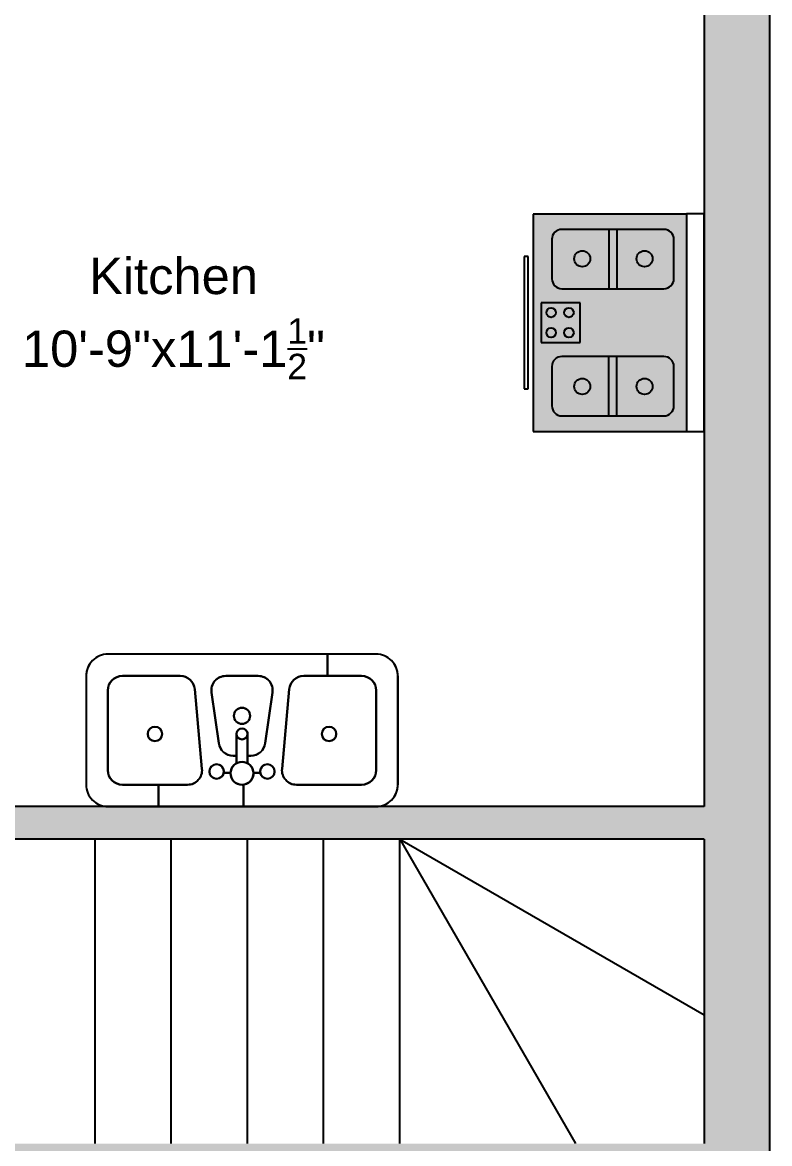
# Model space of a CAD drawing. Extents: x 9 to 378, y 7 to 556.
# Drawn here: x 275.5 to 378.5, y 202.4 to 357.1 of the extents above; entities that cross this region are included whole.
import ezdxf

# ---------------------------------------------------------------- set-up
doc = ezdxf.new("R2010")
doc.units = 0
doc.header["$MEASUREMENT"] = 0
for name, color, linetype in [('FURNITURE', 144, 'CONTINUOUS'), ('LABELS', 7, 'CONTINUOUS'), ('LINE', 7, 'CONTINUOUS'), ('STAIRS', 7, 'CONTINUOUS')]:
    doc.layers.add(name, color=color, linetype=linetype)
doc.styles.get("Standard").update_dxf_attribs({"font": 'arial.ttf'})

# ---------------------------------------------------------------- blocks, each defined once
blk = doc.blocks.new('FURN-G127')
at = {"layer": 'FURNITURE', "color": 7, "linetype": 'CONTINUOUS'}
for p, q in [((994.907543, 653.856459), (973.7169, 653.856459)), ((973.7169, 653.856459), (973.7169, 623.862227)), ((997.339962, 653.879409), (994.875942, 653.879409)), ((994.875942, 653.879409), (994.875942, 623.876387)), ((994.907543, 623.862227), (994.907543, 653.856459)), ((997.339962, 623.876387), (997.339962, 653.879409)), ((991.772442, 651.745925), (977.693813, 651.745925)), ((984.183865, 651.745925), (984.183865, 643.576735)), ((985.29002, 651.673445), (985.29002, 643.500228)), ((976.321636, 650.373732), (976.321636, 644.936324)), ((993.144619, 644.936324), (993.144619, 650.373732)), ((973.06216, 648.009261), (972.482387, 648.009261)), ((972.482387, 648.009261), (972.482387, 629.746535)), ((973.06216, 629.746535), (973.06216, 648.009261)), ((977.693813, 643.564131), (991.772442, 643.564131)), ((980.211483, 641.612044), (974.82513, 641.612044)), ((974.82513, 641.612044), (974.82513, 636.153182)), ((980.211483, 636.153182), (980.211483, 641.612044)), ((974.82513, 636.153182), (980.211483, 636.153182)), ((991.772442, 634.201094), (977.693813, 634.201094)), ((984.183865, 626.019332), (984.183865, 634.188521)), ((985.29002, 626.091811), (985.29002, 634.265029)), ((976.321636, 632.828932), (976.321636, 627.391524)), ((993.144619, 627.391524), (993.144619, 632.828932)), ((972.482387, 629.746535), (973.06216, 629.746535)), ((977.693813, 626.019332), (991.772442, 626.019332)), ((973.7169, 623.862227), (994.907543, 623.862227)), ((994.875942, 623.876387), (997.339962, 623.876387))]:
    blk.add_line(p, q, dxfattribs=at)
for centre, radius in [((980.511013, 647.687789), 1.101392), ((989.100185, 647.687789), 1.101392), ((976.216274, 640.26921), 0.658514), ((978.669186, 640.26921), 0.658514), ((976.216274, 637.496016), 0.658514), ((978.669186, 637.496016), 0.658514), ((980.511013, 630.077468), 1.101392), ((989.100185, 630.077468), 1.101392)]:
    blk.add_circle(centre, radius, dxfattribs=at)
for centre, start, end in [((977.693813, 650.373732), 90.000003, 180.000005), ((991.772442, 650.373732), 0, 90.000003), ((977.693813, 644.936324), 180.000005, 270.000001), ((991.772442, 644.936324), 270.000001, 0), ((977.693813, 632.828932), 90.000003, 180.000005), ((991.772442, 632.828932), 0, 90.000003), ((977.693813, 627.391524), 180.000005, 270.000001), ((991.772442, 627.391524), 270.000001, 0)]:
    blk.add_arc(centre, 1.372175, start, end, dxfattribs=at)
blk = doc.blocks.new('FURN-G126')
at = {"layer": 'FURNITURE', "color": 63, "linetype": 'CONTINUOUS'}
for points in [[(994.875942, 623.876387), (994.875942, 653.856459), (973.7169, 653.856459)], [(973.7169, 653.856459), (973.7169, 623.862227), (994.875942, 623.876387)], [(973.7169, 623.862227), (994.907543, 623.862227), (994.875942, 623.876387)], [(994.907543, 623.862227), (994.907543, 623.876387), (994.875942, 623.876387)]]:
    blk.add_solid(points, dxfattribs=at)
at = {"layer": 'FURNITURE'}
blk.add_blockref('FURN-G127', (0, 0), dxfattribs=at)
blk = doc.blocks.new('FURN-G128')
at = {"layer": 'FURNITURE', "color": 7, "linetype": 'CONTINUOUS'}
for p, q in [((951.699619, 675.436587), (966.699619, 675.436587)), ((948.699619, 672.436587), (948.699619, 635.436587)), ((953.699619, 672.436587), (964.699619, 672.436587)), ((969.699619, 672.436587), (969.699619, 635.436587)), ((951.699619, 670.436587), (951.699619, 662.444834)), ((966.699619, 670.436587), (966.699619, 661.444834)), ((953.518548, 660.453048), (964.518548, 659.453048)), ((953.982462, 658.146181), (960.982462, 657.146181)), ((951.699619, 656.166282), (951.699619, 651.706892)), ((959.699619, 654.686587), (963.736002, 654.686587)), ((962.699619, 655.166282), (962.699619, 654.686587)), ((959.699619, 653.186587), (963.736002, 653.186587)), ((962.699619, 653.189639), (962.699619, 652.706892)), ((953.982462, 649.726993), (960.982462, 650.726993)), ((953.518548, 647.420126), (964.518548, 648.420126)), ((966.699619, 637.436587), (966.699619, 646.428339)), ((951.699619, 637.436587), (951.699619, 645.428339)), ((953.699619, 635.436587), (964.699619, 635.436587)), ((951.699619, 632.436587), (966.699619, 632.436587))]:
    blk.add_line(p, q, dxfattribs=at)
at = {"layer": 'FURNITURE', "color": 120, "linetype": 'CONTINUOUS'}
blk.add_lwpolyline([(969.699619, 654.144815), (966.695311, 654.144815, -0.468519), (965.049373, 652.357401), (965.049373, 651.422386, -2.152654), (963.881442, 650.436587, -0.464543), (965.049373, 651.422386), (965.049373, 652.357401, -0.262509), (963.736002, 653.186587), (962.699619, 653.186587), (962.699619, 652.706892, -0.373238), (960.982462, 650.726993), (953.982462, 649.726993, -0.456412), (951.699619, 651.706892), (951.699619, 656.166282, -0.456412), (953.982462, 658.146181), (960.982462, 657.146181, -0.373238), (962.699619, 655.166282), (962.699619, 654.686587), (963.736002, 654.686587, -0.262509), (965.049373, 655.515772), (965.049373, 656.450788, -0.464543), (963.881442, 657.436587, -1), (965.881442, 657.436587, -0.365614), (965.049373, 656.450788), (965.049373, 655.515772, -0.39029), (966.695311, 654.144815), (969.699619, 654.144815), (969.699619, 672.436587, 0.414214), (966.699619, 675.436587), (951.699619, 675.436587, 0.414214), (948.699619, 672.436587), (948.699619, 665.739959), (951.699619, 665.739959), (951.699619, 670.436587, -0.414214), (953.699619, 672.436587), (964.699619, 672.436587, -0.414214), (966.699619, 670.436587), (966.699619, 661.444834, -0.441024), (964.518548, 659.453048), (953.518548, 660.453048, -0.387902), (951.699619, 662.444834), (951.699619, 665.739959), (948.699619, 665.739959), (948.699619, 635.436587, 0.414214), (951.699619, 632.436587), (966.699619, 632.436587, 0.414214), (969.699619, 635.436587), (969.699619, 642.402897), (966.699619, 642.402897), (966.699619, 637.436587, -0.414214), (964.699619, 635.436587), (953.699619, 635.436587, -0.414214), (951.699619, 637.436587), (951.699619, 645.428339, -0.387902), (953.518548, 647.420126), (964.518548, 648.420126, -0.441024), (966.699619, 646.428339), (966.699619, 642.402897), (969.699619, 642.402897)], format="xyb", close=True, dxfattribs=at)
at = {"layer": 'FURNITURE', "color": 121, "linetype": 'CONTINUOUS'}
for points in [[(966.699619, 670.436587, 0.414214), (964.699619, 672.436587), (953.699619, 672.436587, 0.414214), (951.699619, 670.436587), (951.699619, 662.444834, 0.387902), (953.518548, 660.453048), (964.518548, 659.453048, 0.441024), (966.699619, 661.444834)], [(962.699619, 652.706892), (962.699619, 653.186587), (959.699619, 653.186587, -0.414214), (958.949619, 653.936587, -0.414214), (959.699619, 654.686587), (962.699619, 654.686587), (962.699619, 655.166282, 0.373238), (960.982462, 657.146181), (953.982462, 658.146181, 0.456412), (951.699619, 656.166282), (951.699619, 651.706892, 0.456412), (953.982462, 649.726993), (960.982462, 650.726993, 0.373238)], [(966.699619, 646.428339, 0.441024), (964.518548, 648.420126), (953.518548, 647.420126, 0.387902), (951.699619, 645.428339), (951.699619, 637.436587, 0.414214), (953.699619, 635.436587), (964.699619, 635.436587, 0.414214), (966.699619, 637.436587)]]:
    blk.add_lwpolyline(points, format="xyb", close=True, dxfattribs=at)
at = {"layer": 'FURNITURE', "color": 250, "linetype": 'CONTINUOUS'}
for points in [[(960.699619, 665.936587, 1), (958.699619, 665.936587, 1)], [(958.317653, 653.936587, 1), (956.081585, 653.936587, 1)], [(960.699619, 641.936587, 1), (958.699619, 641.936587, 1)]]:
    blk.add_lwpolyline(points, format="xyb", close=True, dxfattribs=at)
at = {"layer": 'FURNITURE', "color": 1, "linetype": 'CONTINUOUS'}
blk.add_lwpolyline([(963.881442, 657.436587, 1), (965.881442, 657.436587, 1)], format="xyb", close=True, dxfattribs=at)
at = {"layer": 'FURNITURE', "color": 31, "linetype": 'CONTINUOUS'}
for points in [[(960.449619, 653.936587, 1), (958.949619, 653.936587, 1)], [(966.709082, 653.936587, 1), (963.546804, 653.936587, 1)]]:
    blk.add_lwpolyline(points, format="xyb", close=True, dxfattribs=at)
at = {"layer": 'FURNITURE', "color": 51, "linetype": 'CONTINUOUS'}
blk.add_lwpolyline([(963.736002, 654.686587), (959.699619, 654.686587, -1), (959.699619, 653.186587), (963.736002, 653.186587, -0.124187), (963.546804, 653.936587, -0.124187)], format="xyb", close=True, dxfattribs=at)
at = {"layer": 'FURNITURE', "color": 160, "linetype": 'CONTINUOUS'}
blk.add_lwpolyline([(965.881442, 650.436587, 1), (963.881442, 650.436587, 1)], format="xyb", close=True, dxfattribs=at)
at = {"layer": 'FURNITURE', "color": 7, "linetype": 'CONTINUOUS'}
for centre, radius in [((959.699619, 665.936587), 1), ((964.881442, 657.436587), 1), ((957.199619, 653.936587), 1.118034), ((959.699619, 653.936587), 0.75), ((965.127943, 653.936587), 1.581139), ((964.881442, 650.436587), 1), ((959.699619, 641.936587), 1)]:
    blk.add_circle(centre, radius, dxfattribs=at)
for centre, radius, start, end in [((951.699619, 672.436587), 3, 90, 180), ((966.699619, 672.436587), 3, 0, 90), ((953.699619, 670.436587), 2, 90, 180), ((964.699619, 670.436587), 2, 0, 90), ((953.699619, 662.444834), 2, 180, 264.805571), ((964.699619, 661.444834), 2, 264.805571, 0), ((953.699619, 656.166282), 2, 81.869898, 180), ((960.699619, 655.166282), 2, 0, 81.869898), ((960.699619, 652.706892), 2, 278.130102, 0), ((953.699619, 651.706892), 2, 180, 278.130102), ((964.699619, 646.428339), 2, 0, 95.194429), ((953.699619, 645.428339), 2, 95.194429, 180), ((953.699619, 637.436587), 2, 180, 270), ((964.699619, 637.436587), 2, 270, 0), ((951.699619, 635.436587), 3, 180, 270), ((966.699619, 635.436587), 3, 270, 0)]:
    blk.add_arc(centre, radius, start, end, dxfattribs=at)

msp = doc.modelspace()

# ---------------------------------------------------------------- hatches: boundary and pattern name
at = {"layer": 'LINE'}
h = msp.add_hatch(color=4, dxfattribs=at)
h.paths.add_polyline_path([(9.49, 556.36), (9.49, 26.92), (18.49, 26.92), (18.49, 193.42), (36.49, 193.42), (36.49, 202.42), (18.49, 202.42), (18.49, 382.36), (163.99, 382.36), (163.99, 391.36), (18.49, 391.36), (18.49, 547.36), (210.49, 547.36), (210.49, 509.86), (219.49, 509.86), (219.49, 547.36), (285.49, 547.36), (285.49, 517.36), (289.99, 517.36), (289.99, 547.36), (369.49, 547.36), (369.49, 475.36), (364.99, 475.36), (364.99, 466.36), (378.49, 466.36), (378.49, 556.36)])
h.paths.add_polyline_path([(219.49, 475.36), (219.49, 479.86), (210.49, 479.86), (210.49, 461.86), (219.49, 461.86), (219.49, 466.36), (328.99, 466.36), (328.99, 475.36)], flags=17)
h.paths.add_polyline_path([(226.99, 382.36), (226.99, 391.36), (219.49, 391.36), (219.49, 395.86), (210.49, 395.86), (210.49, 391.36), (205.99, 391.36), (205.99, 382.36)], flags=17)
h.paths.add_polyline_path([(121.99, 193.42), (121.99, 202.42), (103.99, 202.42), (103.99, 193.42)], flags=17)
h.paths.add_polyline_path([(180.49, 52.42), (243.49, 52.42), (243.49, 61.42), (189.49, 61.42), (189.49, 86.92), (180.49, 86.92)], flags=17)
h.paths.add_polyline_path([(180.49, 158.92), (189.49, 158.92), (189.49, 193.42), (193.99, 193.42), (193.99, 202.42), (175.99, 202.42), (175.99, 193.42), (180.49, 193.42)], flags=17)
h.paths.add_polyline_path([(369.49, 193.42), (369.49, 61.42), (315.49, 61.42), (315.49, 52.42), (378.49, 52.42), (378.49, 391.36), (324.49, 391.36), (324.49, 382.36), (369.49, 382.36), (369.49, 248.92), (241.99, 248.92), (241.99, 323.92), (232.99, 323.92), (232.99, 244.42), (369.49, 244.42), (369.49, 202.42), (229.99, 202.42), (229.99, 193.42)], flags=0)

# ---------------------------------------------------------------- linework, layer by layer
for p, q in [((378.49, 391.36), (378.49, 52.42)), ((369.49, 382.36), (369.49, 248.92)), ((369.49, 248.92), (241.99, 248.92)), ((369.49, 244.42), (232.99, 244.42)), ((369.49, 244.42), (369.49, 202.42))]:
    msp.add_line(p, q, dxfattribs=at)
at = {"layer": 'STAIRS', "color": 3}
for p, q in [((285.49, 202.42), (285.49, 244.42)), ((295.99, 202.42), (295.99, 244.42)), ((306.49, 202.42), (306.49, 244.42)), ((316.99, 202.42), (316.99, 244.42)), ((327.49, 202.42), (327.49, 244.42)), ((327.49, 244.42), (351.74, 202.42)), ((327.49, 244.42), (369.49, 220.18))]:
    msp.add_line(p, q, dxfattribs=at)

# ---------------------------------------------------------------- block references
at = {"layer": 'FURNITURE'}
msp.add_blockref('FURN-G126', (-627.85, -323.23), dxfattribs=at)
at = {"layer": 'FURNITURE', "rotation": 270}
msp.add_blockref('FURN-G128', (-348.2, 1218.62), dxfattribs=at)

# ---------------------------------------------------------------- texts
at = {"layer": 'LABELS', "insert": (296.29, 316.22), "char_height": 5, "attachment_point": 5}
msp.add_mtext('\\A1;Kitchen\\P10\'-9"x11\'-1{\\H0.7x;\\S1/2;}"', dxfattribs=at)

doc.saveas('drawing.dxf')
